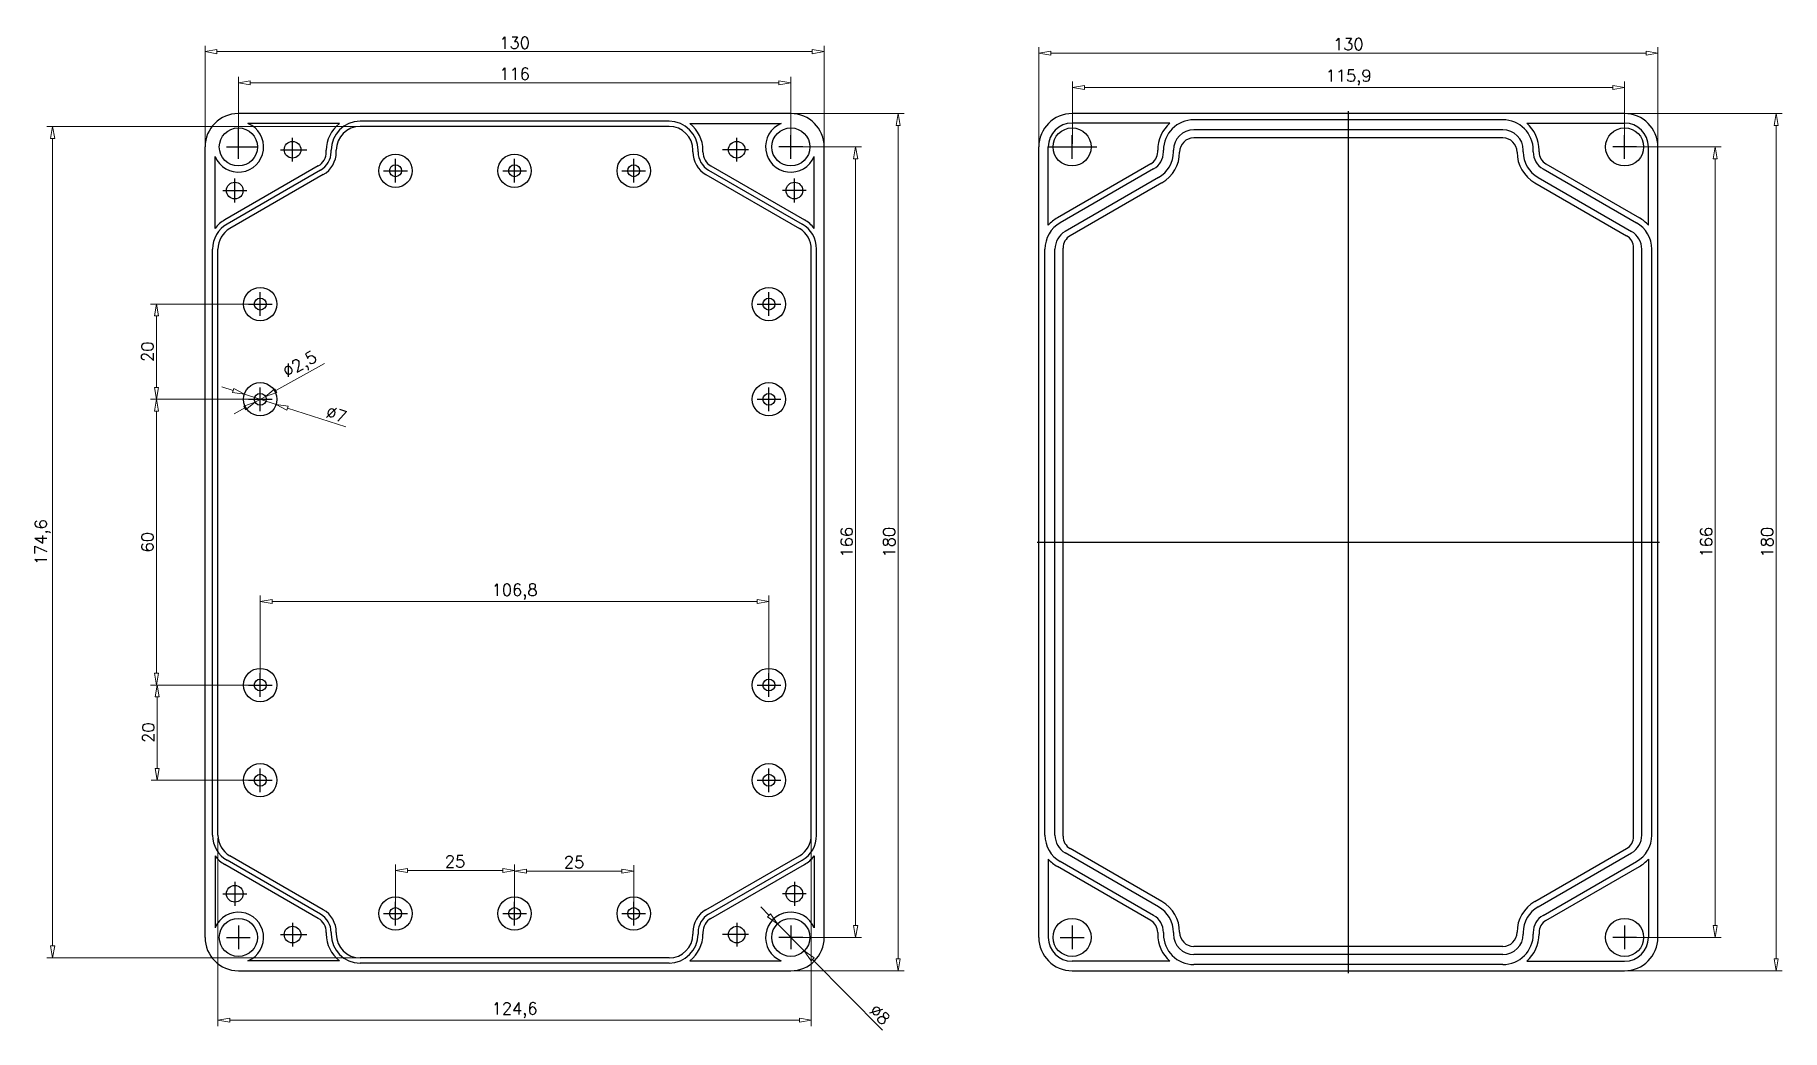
# Model space of a CAD drawing. Header units: millimetres. Extents: x 791 to 1269, y 342 to 991.
# Drawn here: x 901.9 to 1268.8, y 341.8 to 550.8 of the extents above; entities outside this region: 3.
import ezdxf

# ---------------------------------------------------------------- set-up
doc = ezdxf.new("R2010")
doc.units = ezdxf.units.MM
doc.styles.get("Standard").update_dxf_attribs({"font": 'txt', "bigfont": 'gbcbig.shx'})
doc.dimstyles.new('ISO-25', dxfattribs={"dimtxt": 2.5, "dimasz": 2.5, "dimexe": 1.25, "dimexo": 0.625, "dimtad": 1, "dimdec": 5, "dimtxsty": 'Standard', "dimblk": 'CLOSEDBLANK', "dimcen": 2.5, "dimazin": 0, "dimtfac": 1, "dimtdec": 5, "dimtmove": 0, "dimatfit": 3, "dimfxl": 1, "dimlwd": 15, "dimlwe": 13, "dimarcsym": 0})

# ---------------------------------------------------------------- blocks, each defined once
blk = doc.blocks.new('_ClosedBlank')
at = {"color": 0, "linetype": 'ByBlock', "lineweight": -2}
for p, q in [((-1, 0.17), (0, 0)), ((-1, 0.17), (-1, -0.17)), ((0, 0), (-1, -0.17))]:
    blk.add_line(p, q, dxfattribs=at)
blk = doc.blocks.new('*D41')
at = {"color": 0, "lineweight": 13, "transparency": 16777216}
for p, q in [((937.63, 527.89), (937.63, 548.52)), ((1067.63, 527.89), (1067.63, 548.52))]:
    blk.add_line(p, q, dxfattribs=at)
at = {"color": 0, "lineweight": 15, "transparency": 16777216}
blk.add_line((940.13, 547.27), (1065.13, 547.27), dxfattribs=at)
at = {"layer": 'Defpoints', "color": 0, "transparency": 16777216}
for p in [(1067.63, 547.27), (937.63, 527.26), (1067.63, 527.26)]:
    blk.add_point(p, dxfattribs=at)
at = {"color": 0, "lineweight": 15, "transparency": 16777216, "xscale": 2.5, "yscale": 2.5, "zscale": 2.5, "rotation": 180}
blk.add_blockref('_ClosedBlank', (937.63, 547.27), dxfattribs=at)
at = {"color": 0, "lineweight": 15, "transparency": 16777216, "xscale": 2.5, "yscale": 2.5, "zscale": 2.5}
blk.add_blockref('_ClosedBlank', (1067.63, 547.27), dxfattribs=at)
at = {"color": 0, "transparency": 16777216, "insert": (1002.63, 549.14), "char_height": 2.5, "attachment_point": 5}
blk.add_mtext('130', dxfattribs=at)
blk = doc.blocks.new('*D42')
at = {"color": 0, "lineweight": 13, "transparency": 16777216}
for p, q in [((1059.24, 534.26), (1084.39, 534.26)), ((1059.24, 354.26), (1084.39, 354.26))]:
    blk.add_line(p, q, dxfattribs=at)
at = {"color": 0, "lineweight": 15, "transparency": 16777216}
blk.add_line((1083.14, 531.76), (1083.14, 356.76), dxfattribs=at)
at = {"layer": 'Defpoints', "color": 0, "transparency": 16777216}
for p in [(1058.61, 534.26), (1058.61, 354.26), (1083.14, 354.26)]:
    blk.add_point(p, dxfattribs=at)
at = {"color": 0, "lineweight": 15, "transparency": 16777216, "xscale": 2.5, "yscale": 2.5, "zscale": 2.5}
for p, rotation in [((1083.14, 534.26), 90), ((1083.14, 354.26), 270)]:
    blk.add_blockref('_ClosedBlank', p, dxfattribs=dict(at, rotation=rotation))
at = {"color": 0, "transparency": 16777216, "insert": (1081.26, 444.26), "char_height": 2.5, "attachment_point": 5, "rotation": 90}
blk.add_mtext('180', dxfattribs=at)
blk = doc.blocks.new('*D43')
at = {"color": 0, "lineweight": 13, "transparency": 16777216}
for p, q in [((944.63, 527.89), (944.63, 541.98)), ((1060.63, 527.89), (1060.63, 541.98))]:
    blk.add_line(p, q, dxfattribs=at)
at = {"color": 0, "lineweight": 15, "transparency": 16777216}
blk.add_line((947.13, 540.73), (1058.13, 540.73), dxfattribs=at)
at = {"layer": 'Defpoints', "color": 0, "transparency": 16777216}
for p in [(1060.63, 540.73), (944.63, 527.26), (1060.63, 527.26)]:
    blk.add_point(p, dxfattribs=at)
at = {"color": 0, "lineweight": 15, "transparency": 16777216, "xscale": 2.5, "yscale": 2.5, "zscale": 2.5, "rotation": 180}
blk.add_blockref('_ClosedBlank', (944.63, 540.73), dxfattribs=at)
at = {"color": 0, "lineweight": 15, "transparency": 16777216, "xscale": 2.5, "yscale": 2.5, "zscale": 2.5}
blk.add_blockref('_ClosedBlank', (1060.63, 540.73), dxfattribs=at)
at = {"color": 0, "transparency": 16777216, "insert": (1002.63, 542.6), "char_height": 2.5, "attachment_point": 5}
blk.add_mtext('116', dxfattribs=at)
blk = doc.blocks.new('*D44')
at = {"color": 0, "lineweight": 13, "transparency": 16777216}
for p, q in [((1061.26, 527.26), (1075.49, 527.26)), ((1061.26, 361.26), (1075.49, 361.26))]:
    blk.add_line(p, q, dxfattribs=at)
at = {"color": 0, "lineweight": 15, "transparency": 16777216}
blk.add_line((1074.24, 524.76), (1074.24, 363.76), dxfattribs=at)
at = {"layer": 'Defpoints', "color": 0, "transparency": 16777216}
for p in [(1060.63, 527.26), (1060.63, 361.26), (1074.24, 361.26)]:
    blk.add_point(p, dxfattribs=at)
at = {"color": 0, "lineweight": 15, "transparency": 16777216, "xscale": 2.5, "yscale": 2.5, "zscale": 2.5}
for p, rotation in [((1074.24, 527.26), 90), ((1074.24, 361.26), 270)]:
    blk.add_blockref('_ClosedBlank', p, dxfattribs=dict(at, rotation=rotation))
at = {"color": 0, "transparency": 16777216, "insert": (1072.36, 444.26), "char_height": 2.5, "attachment_point": 5, "rotation": 90}
blk.add_mtext('166', dxfattribs=at)
blk = doc.blocks.new('*D45')
at = {"color": 0, "lineweight": 13, "transparency": 16777216}
for p, q in [((1002.01, 531.56), (904.39, 531.56)), ((1002.01, 356.96), (904.39, 356.96))]:
    blk.add_line(p, q, dxfattribs=at)
at = {"color": 0, "lineweight": 15, "transparency": 16777216}
blk.add_line((905.64, 359.46), (905.64, 529.06), dxfattribs=at)
at = {"layer": 'Defpoints', "color": 0, "transparency": 16777216}
for p in [(905.64, 531.56), (1002.63, 531.56), (1002.63, 356.96)]:
    blk.add_point(p, dxfattribs=at)
at = {"color": 0, "lineweight": 15, "transparency": 16777216, "xscale": 2.5, "yscale": 2.5, "zscale": 2.5}
for p, rotation in [((905.64, 531.56), 90), ((905.64, 356.96), 270)]:
    blk.add_blockref('_ClosedBlank', p, dxfattribs=dict(at, rotation=rotation))
at = {"color": 0, "transparency": 16777216, "insert": (903.56, 444.26), "char_height": 2.5, "attachment_point": 5, "rotation": 90}
blk.add_mtext('174,6', dxfattribs=at)
blk = doc.blocks.new('*D46')
at = {"color": 0, "lineweight": 13, "transparency": 16777216}
for p, q in [((940.33, 382.11), (940.33, 342.63)), ((1064.93, 382.11), (1064.93, 342.63))]:
    blk.add_line(p, q, dxfattribs=at)
at = {"color": 0, "lineweight": 15, "transparency": 16777216}
blk.add_line((942.83, 343.88), (1062.43, 343.88), dxfattribs=at)
at = {"layer": 'Defpoints', "color": 0, "transparency": 16777216}
for p in [(940.33, 382.73), (1064.93, 382.73), (1064.93, 343.88)]:
    blk.add_point(p, dxfattribs=at)
at = {"color": 0, "lineweight": 15, "transparency": 16777216, "xscale": 2.5, "yscale": 2.5, "zscale": 2.5, "rotation": 180}
blk.add_blockref('_ClosedBlank', (940.33, 343.88), dxfattribs=at)
at = {"color": 0, "lineweight": 15, "transparency": 16777216, "xscale": 2.5, "yscale": 2.5, "zscale": 2.5}
blk.add_blockref('_ClosedBlank', (1064.93, 343.88), dxfattribs=at)
at = {"color": 0, "transparency": 16777216, "insert": (1002.63, 345.97), "char_height": 2.5, "attachment_point": 5}
blk.add_mtext('124,6', dxfattribs=at)
blk = doc.blocks.new('*D47')
at = {"color": 0, "lineweight": 13, "transparency": 16777216}
for p, q in [((948.61, 414.26), (926.35, 414.26)), ((948.61, 394.26), (926.35, 394.26))]:
    blk.add_line(p, q, dxfattribs=at)
at = {"color": 0, "lineweight": 15, "transparency": 16777216}
blk.add_line((927.6, 396.76), (927.6, 411.76), dxfattribs=at)
at = {"layer": 'Defpoints', "color": 0, "transparency": 16777216}
for p in [(927.6, 414.26), (949.23, 414.26), (949.23, 394.26)]:
    blk.add_point(p, dxfattribs=at)
at = {"color": 0, "lineweight": 15, "transparency": 16777216, "xscale": 2.5, "yscale": 2.5, "zscale": 2.5}
for p, rotation in [((927.6, 414.26), 90), ((927.6, 394.26), 270)]:
    blk.add_blockref('_ClosedBlank', p, dxfattribs=dict(at, rotation=rotation))
at = {"color": 0, "transparency": 16777216, "insert": (925.73, 404.26), "char_height": 2.5, "attachment_point": 5, "rotation": 90}
blk.add_mtext('20', dxfattribs=at)
blk = doc.blocks.new('*D48')
at = {"color": 0, "lineweight": 13, "transparency": 16777216}
for p, q in [((948.61, 474.26), (926.17, 474.26)), ((948.61, 414.26), (926.17, 414.26))]:
    blk.add_line(p, q, dxfattribs=at)
at = {"color": 0, "lineweight": 15, "transparency": 16777216}
blk.add_line((927.42, 416.76), (927.42, 471.76), dxfattribs=at)
at = {"layer": 'Defpoints', "color": 0, "transparency": 16777216}
for p in [(927.42, 474.26), (949.23, 474.26), (949.23, 414.26)]:
    blk.add_point(p, dxfattribs=at)
at = {"color": 0, "lineweight": 15, "transparency": 16777216, "xscale": 2.5, "yscale": 2.5, "zscale": 2.5}
for p, rotation in [((927.42, 474.26), 90), ((927.42, 414.26), 270)]:
    blk.add_blockref('_ClosedBlank', p, dxfattribs=dict(at, rotation=rotation))
at = {"color": 0, "transparency": 16777216, "insert": (925.54, 444.26), "char_height": 2.5, "attachment_point": 5, "rotation": 90}
blk.add_mtext('60', dxfattribs=at)
blk = doc.blocks.new('*D49')
at = {"color": 0, "lineweight": 13, "transparency": 16777216}
for p, q in [((948.61, 494.26), (926.17, 494.26)), ((948.61, 474.26), (926.17, 474.26))]:
    blk.add_line(p, q, dxfattribs=at)
at = {"color": 0, "lineweight": 15, "transparency": 16777216}
blk.add_line((927.42, 491.76), (927.42, 476.76), dxfattribs=at)
at = {"layer": 'Defpoints', "color": 0, "transparency": 16777216}
for p in [(949.23, 494.26), (927.42, 474.26), (949.23, 474.26)]:
    blk.add_point(p, dxfattribs=at)
at = {"color": 0, "lineweight": 15, "transparency": 16777216, "xscale": 2.5, "yscale": 2.5, "zscale": 2.5}
for p, rotation in [((927.42, 494.26), 90), ((927.42, 474.26), 270)]:
    blk.add_blockref('_ClosedBlank', p, dxfattribs=dict(at, rotation=rotation))
at = {"color": 0, "transparency": 16777216, "insert": (925.55, 484.26), "char_height": 2.5, "attachment_point": 5, "rotation": 90}
blk.add_mtext('20', dxfattribs=at)
blk = doc.blocks.new('*D50')
at = {"color": 0, "lineweight": 13, "transparency": 16777216}
for p, q in [((949.23, 414.89), (949.23, 433.04)), ((1056.03, 414.89), (1056.03, 433.04))]:
    blk.add_line(p, q, dxfattribs=at)
at = {"color": 0, "lineweight": 15, "transparency": 16777216}
blk.add_line((951.73, 431.79), (1053.53, 431.79), dxfattribs=at)
at = {"layer": 'Defpoints', "color": 0, "transparency": 16777216}
for p in [(1056.03, 431.79), (949.23, 414.26), (1056.03, 414.26)]:
    blk.add_point(p, dxfattribs=at)
at = {"color": 0, "lineweight": 15, "transparency": 16777216, "xscale": 2.5, "yscale": 2.5, "zscale": 2.5, "rotation": 180}
blk.add_blockref('_ClosedBlank', (949.23, 431.79), dxfattribs=at)
at = {"color": 0, "lineweight": 15, "transparency": 16777216, "xscale": 2.5, "yscale": 2.5, "zscale": 2.5}
blk.add_blockref('_ClosedBlank', (1056.03, 431.79), dxfattribs=at)
at = {"color": 0, "transparency": 16777216, "insert": (1002.63, 433.87), "char_height": 2.5, "attachment_point": 5}
blk.add_mtext('106,8', dxfattribs=at)
blk = doc.blocks.new('*D51')
at = {"color": 0, "lineweight": 13, "transparency": 16777216}
for p, q in [((977.63, 366.89), (977.63, 376.58)), ((1002.63, 366.89), (1002.63, 376.58))]:
    blk.add_line(p, q, dxfattribs=at)
at = {"color": 0, "lineweight": 15, "transparency": 16777216}
blk.add_line((980.13, 375.33), (1000.13, 375.33), dxfattribs=at)
at = {"layer": 'Defpoints', "color": 0, "transparency": 16777216}
for p in [(1002.63, 375.33), (977.63, 366.26), (1002.63, 366.26)]:
    blk.add_point(p, dxfattribs=at)
at = {"color": 0, "lineweight": 15, "transparency": 16777216, "xscale": 2.5, "yscale": 2.5, "zscale": 2.5, "rotation": 180}
blk.add_blockref('_ClosedBlank', (977.63, 375.33), dxfattribs=at)
at = {"color": 0, "lineweight": 15, "transparency": 16777216, "xscale": 2.5, "yscale": 2.5, "zscale": 2.5}
blk.add_blockref('_ClosedBlank', (1002.63, 375.33), dxfattribs=at)
at = {"color": 0, "transparency": 16777216, "insert": (990.13, 377.21), "char_height": 2.5, "attachment_point": 5}
blk.add_mtext('25', dxfattribs=at)
blk = doc.blocks.new('*D52')
at = {"color": 0, "lineweight": 13, "transparency": 16777216}
for p, q in [((1002.63, 366.89), (1002.63, 376.44)), ((1027.63, 366.89), (1027.63, 376.44))]:
    blk.add_line(p, q, dxfattribs=at)
at = {"color": 0, "lineweight": 15, "transparency": 16777216}
blk.add_line((1005.13, 375.19), (1025.13, 375.19), dxfattribs=at)
at = {"layer": 'Defpoints', "color": 0, "transparency": 16777216}
for p in [(1027.63, 375.19), (1002.63, 366.26), (1027.63, 366.26)]:
    blk.add_point(p, dxfattribs=at)
at = {"color": 0, "lineweight": 15, "transparency": 16777216, "xscale": 2.5, "yscale": 2.5, "zscale": 2.5, "rotation": 180}
blk.add_blockref('_ClosedBlank', (1002.63, 375.19), dxfattribs=at)
at = {"color": 0, "lineweight": 15, "transparency": 16777216, "xscale": 2.5, "yscale": 2.5, "zscale": 2.5}
blk.add_blockref('_ClosedBlank', (1027.63, 375.19), dxfattribs=at)
at = {"color": 0, "transparency": 16777216, "insert": (1015.13, 377.06), "char_height": 2.5, "attachment_point": 5}
blk.add_mtext('25', dxfattribs=at)
blk = doc.blocks.new('*D53')
at = {"color": 0, "lineweight": 13, "transparency": 16777216}
for p, q in [((1112.69, 527.89), (1112.69, 548.2)), ((1242.69, 527.89), (1242.69, 548.2))]:
    blk.add_line(p, q, dxfattribs=at)
at = {"color": 0, "lineweight": 15, "transparency": 16777216}
blk.add_line((1115.19, 546.95), (1240.19, 546.95), dxfattribs=at)
at = {"layer": 'Defpoints', "color": 0, "transparency": 16777216}
for p in [(1242.69, 546.95), (1112.69, 527.26), (1242.69, 527.26)]:
    blk.add_point(p, dxfattribs=at)
at = {"color": 0, "lineweight": 15, "transparency": 16777216, "xscale": 2.5, "yscale": 2.5, "zscale": 2.5, "rotation": 180}
blk.add_blockref('_ClosedBlank', (1112.69, 546.95), dxfattribs=at)
at = {"color": 0, "lineweight": 15, "transparency": 16777216, "xscale": 2.5, "yscale": 2.5, "zscale": 2.5}
blk.add_blockref('_ClosedBlank', (1242.69, 546.95), dxfattribs=at)
at = {"color": 0, "transparency": 16777216, "insert": (1177.69, 548.82), "char_height": 2.5, "attachment_point": 5}
blk.add_mtext('130', dxfattribs=at)
blk = doc.blocks.new('*D54')
at = {"color": 0, "lineweight": 13, "transparency": 16777216}
for p, q in [((1236.31, 534.26), (1268.75, 534.26)), ((1236.31, 354.26), (1268.75, 354.26))]:
    blk.add_line(p, q, dxfattribs=at)
at = {"color": 0, "lineweight": 15, "transparency": 16777216}
blk.add_line((1267.5, 531.76), (1267.5, 356.76), dxfattribs=at)
at = {"layer": 'Defpoints', "color": 0, "transparency": 16777216}
for p in [(1235.69, 534.26), (1235.69, 354.26), (1267.5, 354.26)]:
    blk.add_point(p, dxfattribs=at)
at = {"color": 0, "lineweight": 15, "transparency": 16777216, "xscale": 2.5, "yscale": 2.5, "zscale": 2.5}
for p, rotation in [((1267.5, 534.26), 90), ((1267.5, 354.26), 270)]:
    blk.add_blockref('_ClosedBlank', p, dxfattribs=dict(at, rotation=rotation))
at = {"color": 0, "transparency": 16777216, "insert": (1265.63, 444.26), "char_height": 2.5, "attachment_point": 5, "rotation": 90}
blk.add_mtext('180', dxfattribs=at)
blk = doc.blocks.new('*D55')
at = {"color": 0, "lineweight": 13, "transparency": 16777216}
for p, q in [((1119.79, 527.89), (1119.79, 541.02)), ((1235.69, 527.89), (1235.69, 541.02))]:
    blk.add_line(p, q, dxfattribs=at)
at = {"color": 0, "lineweight": 15, "transparency": 16777216}
blk.add_line((1122.29, 539.77), (1233.19, 539.77), dxfattribs=at)
at = {"layer": 'Defpoints', "color": 0, "transparency": 16777216}
for p in [(1235.69, 539.77), (1119.79, 527.26), (1235.69, 527.26)]:
    blk.add_point(p, dxfattribs=at)
at = {"color": 0, "lineweight": 15, "transparency": 16777216, "xscale": 2.5, "yscale": 2.5, "zscale": 2.5, "rotation": 180}
blk.add_blockref('_ClosedBlank', (1119.79, 539.77), dxfattribs=at)
at = {"color": 0, "lineweight": 15, "transparency": 16777216, "xscale": 2.5, "yscale": 2.5, "zscale": 2.5}
blk.add_blockref('_ClosedBlank', (1235.69, 539.77), dxfattribs=at)
at = {"color": 0, "transparency": 16777216, "insert": (1177.74, 541.85), "char_height": 2.5, "attachment_point": 5}
blk.add_mtext('115,9', dxfattribs=at)
blk = doc.blocks.new('*D56')
at = {"color": 0, "lineweight": 13, "transparency": 16777216}
for p, q in [((1236.31, 527.26), (1255.96, 527.26)), ((1236.31, 361.26), (1255.96, 361.26))]:
    blk.add_line(p, q, dxfattribs=at)
at = {"color": 0, "lineweight": 15, "transparency": 16777216}
blk.add_line((1254.71, 524.76), (1254.71, 363.76), dxfattribs=at)
at = {"layer": 'Defpoints', "color": 0, "transparency": 16777216}
for p in [(1235.69, 527.26), (1235.69, 361.26), (1254.71, 361.26)]:
    blk.add_point(p, dxfattribs=at)
at = {"color": 0, "lineweight": 15, "transparency": 16777216, "xscale": 2.5, "yscale": 2.5, "zscale": 2.5}
for p, rotation in [((1254.71, 527.26), 90), ((1254.71, 361.26), 270)]:
    blk.add_blockref('_ClosedBlank', p, dxfattribs=dict(at, rotation=rotation))
at = {"color": 0, "transparency": 16777216, "insert": (1252.84, 444.26), "char_height": 2.5, "attachment_point": 5, "rotation": 90}
blk.add_mtext('166', dxfattribs=at)
blk = doc.blocks.new('*D57')
at = {"color": 0, "lineweight": 15, "transparency": 16777216}
for p, q in [((943.52, 476.11), (941.14, 476.88)), ((945.9, 475.34), (952.56, 473.19)), ((967.2, 468.46), (954.94, 472.42))]:
    blk.add_line(p, q, dxfattribs=at)
at = {"layer": 'Defpoints', "color": 0, "transparency": 16777216}
for p in [(945.9, 475.34), (952.56, 473.19)]:
    blk.add_point(p, dxfattribs=at)
at = {"color": 0, "lineweight": 15, "transparency": 16777216, "xscale": 2.5, "yscale": 2.5, "zscale": 2.5}
for p, rotation in [((945.9, 475.34), 342.105684655809), ((952.56, 473.19), 162.105684655809)]:
    blk.add_blockref('_ClosedBlank', p, dxfattribs=dict(at, rotation=rotation))
at = {"color": 0, "transparency": 16777216, "insert": (965.2, 471.08), "char_height": 2.5, "attachment_point": 5, "rotation": 342.1057}
blk.add_mtext('∅7', dxfattribs=at)
blk = doc.blocks.new('*D58')
at = {"color": 0, "lineweight": 15, "transparency": 16777216}
for p, q in [((962.7, 481.76), (952.51, 476.09)), ((948.14, 473.66), (950.32, 474.87)), ((945.96, 472.44), (943.77, 471.22))]:
    blk.add_line(p, q, dxfattribs=at)
at = {"layer": 'Defpoints', "color": 0, "transparency": 16777216}
for p in [(948.14, 473.66), (950.32, 474.87)]:
    blk.add_point(p, dxfattribs=at)
at = {"color": 0, "lineweight": 15, "transparency": 16777216, "xscale": 2.5, "yscale": 2.5, "zscale": 2.5}
for p, rotation in [((948.14, 473.66), 29.11361775373144), ((950.32, 474.87), 209.1136177537315)]:
    blk.add_blockref('_ClosedBlank', p, dxfattribs=dict(at, rotation=rotation))
at = {"color": 0, "transparency": 16777216, "insert": (957.68, 481.35), "char_height": 2.5, "attachment_point": 5, "rotation": 29.1136}
blk.add_mtext('∅2,5', dxfattribs=at)
blk = doc.blocks.new('*D59')
at = {"color": 0, "lineweight": 15, "transparency": 16777216}
for p, q in [((1056.06, 365.88), (1054.3, 367.66)), ((1057.82, 364.11), (1063.45, 358.42)), ((1079.89, 341.8), (1065.2, 356.64))]:
    blk.add_line(p, q, dxfattribs=at)
at = {"layer": 'Defpoints', "color": 0, "transparency": 16777216}
for p in [(1057.82, 364.11), (1063.45, 358.42)]:
    blk.add_point(p, dxfattribs=at)
at = {"color": 0, "lineweight": 15, "transparency": 16777216, "xscale": 2.5, "yscale": 2.5, "zscale": 2.5}
for p, rotation in [((1057.82, 364.11), 314.7029155192019), ((1063.45, 358.42), 134.7029155192019)]:
    blk.add_blockref('_ClosedBlank', p, dxfattribs=dict(at, rotation=rotation))
at = {"color": 0, "transparency": 16777216, "insert": (1079.32, 345.05), "char_height": 2.5, "attachment_point": 5, "rotation": 314.7029}
blk.add_mtext('∅8', dxfattribs=at)

msp = doc.modelspace()

# ---------------------------------------------------------------- linework, layer by layer
for p, q in [((793.946036, 976.704782), (793.946036, 981.704782)), ((791.446036, 979.204782), (796.446036, 979.204782)), ((1060.631283, 534.263579), (944.631283, 534.263579)), ((965.833786, 532.163579), (946.651184, 532.163579)), ((1035.064148, 532.663579), (970.198417, 532.663579)), ((1039.428779, 532.163579), (1058.611382, 532.163579)), ((1235.686691, 534.263579), (1119.686691, 534.263579)), ((1140.226897, 532.263579), (1119.686691, 532.263579)), ((1210.119556, 532.963579), (1145.253825, 532.963579)), ((1215.146484, 532.263579), (1235.686691, 532.263579)), ((944.631283, 524.763579), (944.631283, 531.263579)), ((955.998417, 524.179151), (955.998417, 529.179151)), ((1035.064148, 531.563579), (970.198417, 531.563579)), ((1049.264148, 524.179151), (1049.264148, 529.179151)), ((1060.631283, 524.763579), (1060.631283, 529.763579)), ((1119.686691, 524.763579), (1119.686691, 529.763579)), ((1210.119556, 530.863579), (1145.253825, 530.863579)), ((1210.119556, 529.163579), (1145.253825, 529.163579)), ((1235.686691, 524.763579), (1235.686691, 529.763579)), ((937.631283, 361.263579), (937.631283, 527.263579)), ((939.731283, 510.159733), (939.731283, 525.243678)), ((942.131283, 527.263579), (948.631283, 527.263579)), ((953.498417, 526.679151), (958.998417, 526.679151)), ((963.098417, 526.214327), (963.098417, 526.563579)), ((964.098417, 526.214327), (964.098417, 526.563579)), ((965.198417, 526.214327), (965.198417, 526.563579)), ((977.631283, 519.763579), (977.631283, 524.763579)), ((1002.631283, 519.763579), (1002.631283, 524.763579)), ((1027.631283, 519.763579), (1027.631283, 524.763579)), ((1040.064148, 526.214327), (1040.064148, 526.563579)), ((1041.164148, 526.214327), (1041.164148, 526.563579)), ((1042.164148, 526.214327), (1042.164148, 526.563579)), ((1051.764148, 526.679151), (1046.264148, 526.679151)), ((1063.131283, 527.263579), (1058.131283, 527.263579)), ((1065.531283, 510.159733), (1065.531283, 525.243678)), ((1067.631283, 361.263579), (1067.631283, 527.263579)), ((1112.686691, 361.263579), (1112.686691, 527.263579)), ((1114.686691, 510.82203), (1114.686691, 527.263579)), ((1114.686691, 527.263579), (1124.886691, 527.263579)), ((1137.653825, 526.214327), (1137.653825, 526.563579)), ((1138.853825, 526.214327), (1138.853825, 526.563579)), ((1140.953825, 526.214327), (1140.953825, 526.563579)), ((1142.253825, 526.156592), (1142.253825, 526.163579)), ((1213.119556, 526.156592), (1213.119556, 526.163579)), ((1214.419556, 526.214327), (1214.419556, 526.563579)), ((1216.519556, 526.214327), (1216.519556, 526.563579)), ((1217.719556, 526.214327), (1217.719556, 526.563579)), ((1238.186691, 527.263579), (1233.186691, 527.263579)), ((1240.686691, 510.82203), (1240.686691, 527.263579)), ((1242.686691, 361.263579), (1242.686691, 527.263579)), ((961.398417, 523.269841), (941.781283, 511.943883)), ((961.898417, 522.403815), (942.281283, 511.077857)), ((962.448417, 521.451187), (942.831283, 510.12523)), ((975.131283, 522.263579), (980.131283, 522.263579)), ((1000.131283, 522.263579), (1005.131283, 522.263579)), ((1025.131283, 522.263579), (1030.131283, 522.263579)), ((1042.814148, 521.451187), (1062.431283, 510.12523)), ((1043.364148, 522.403815), (1062.981283, 511.077857)), ((1043.864148, 523.269841), (1063.481283, 511.943883)), ((1136.203825, 523.702853), (1116.586691, 512.376896)), ((1136.803825, 522.663623), (1117.186691, 511.337665)), ((1218.569556, 522.663623), (1238.186691, 511.337665)), ((1219.169556, 523.702853), (1238.786691, 512.376896)), ((941.385302, 518.099322), (946.385302, 518.099322)), ((943.885302, 515.599322), (943.885302, 520.599322)), ((1063.877264, 518.099322), (1058.877264, 518.099322)), ((1061.377264, 515.599322), (1061.377264, 520.599322)), ((1137.853825, 520.844969), (1118.236691, 509.519012)), ((1138.553825, 519.748004), (1119.286691, 508.624119)), ((1216.819556, 519.748004), (1236.086691, 508.624119)), ((1217.519556, 520.844969), (1237.136691, 509.519012)), ((939.231283, 382.732056), (939.231283, 505.795103)), ((940.331283, 382.732056), (940.331283, 505.795103)), ((1064.931283, 382.732056), (1064.931283, 505.795103)), ((1066.031283, 382.732056), (1066.031283, 505.795103)), ((1113.986691, 382.732056), (1113.986691, 505.795103)), ((1116.086691, 382.732056), (1116.086691, 505.795103)), ((1117.786691, 382.501116), (1117.786691, 506.026043)), ((1237.586691, 382.501116), (1237.586691, 506.026043)), ((1239.286691, 382.732056), (1239.286691, 505.795103)), ((1241.386691, 382.732056), (1241.386691, 505.795103)), ((949.231283, 491.763579), (949.231283, 496.763579)), ((1056.031283, 491.763579), (1056.031283, 496.763579)), ((946.731283, 494.263579), (951.731283, 494.263579)), ((1053.531283, 494.263579), (1058.531283, 494.263579)), ((946.731283, 474.263579), (951.731283, 474.263579)), ((949.231283, 471.763579), (949.231283, 476.763579)), ((1053.531283, 474.263579), (1058.531283, 474.263579)), ((1056.031283, 471.763579), (1056.031283, 476.763579)), ((1112.336691, 444.263579), (1243.036691, 444.263579)), ((949.231283, 411.763579), (949.231283, 416.763579)), ((1056.031283, 411.763579), (1056.031283, 416.763579)), ((946.731283, 414.263579), (951.731283, 414.263579)), ((1053.531283, 414.263579), (1058.531283, 414.263579)), ((949.231283, 391.763579), (949.231283, 396.763579)), ((1056.031283, 391.763579), (1056.031283, 396.763579)), ((946.731283, 394.263579), (951.731283, 394.263579)), ((1053.531283, 394.263579), (1058.531283, 394.263579)), ((939.731283, 378.367425), (939.731283, 363.28348)), ((962.448417, 367.075971), (942.831283, 378.401929)), ((1042.814148, 367.075971), (1062.431283, 378.401929)), ((1065.531283, 378.367425), (1065.531283, 363.28348)), ((1137.853825, 367.682189), (1118.236691, 379.008147)), ((1138.553825, 368.779155), (1119.286691, 379.90304)), ((1216.819556, 368.779155), (1236.086691, 379.90304)), ((1217.519556, 367.682189), (1237.136691, 379.008147)), ((961.398417, 365.257318), (941.781283, 376.583276)), ((961.898417, 366.123343), (942.281283, 377.449301)), ((1043.364148, 366.123343), (1062.981283, 377.449301)), ((1043.864148, 365.257318), (1063.481283, 376.583276)), ((1114.686691, 377.705128), (1114.686691, 361.263579)), ((1136.203825, 364.824305), (1116.586691, 376.150263)), ((1136.803825, 365.863536), (1117.186691, 377.189493)), ((1218.569556, 365.863536), (1238.186691, 377.189493)), ((1219.169556, 364.824305), (1238.786691, 376.150263)), ((1240.686691, 377.705128), (1240.686691, 361.263579)), ((943.885302, 372.927837), (943.885302, 367.927837)), ((1061.377264, 372.927837), (1061.377264, 367.927837)), ((941.385302, 370.427837), (946.385302, 370.427837)), ((977.631283, 363.763579), (977.631283, 368.763579)), ((1002.631283, 363.763579), (1002.631283, 368.763579)), ((1027.631283, 363.763579), (1027.631283, 368.763579)), ((1063.877264, 370.427837), (1058.877264, 370.427837)), ((944.631283, 363.763579), (944.631283, 358.763579)), ((955.998417, 364.348007), (955.998417, 359.348007)), ((975.131283, 366.263579), (980.131283, 366.263579)), ((1000.131283, 366.263579), (1005.131283, 366.263579)), ((1025.131283, 366.263579), (1030.131283, 366.263579)), ((1049.264148, 364.348007), (1049.264148, 359.348007)), ((1060.631283, 363.763579), (1060.631283, 358.763579)), ((1119.686691, 363.763579), (1119.686691, 358.763579)), ((1235.686691, 363.763579), (1235.686691, 358.763579)), ((942.131283, 361.263579), (947.131283, 361.263579)), ((953.498417, 361.848007), (958.998417, 361.848007)), ((963.098417, 362.312832), (963.098417, 361.963579)), ((964.098417, 362.312832), (964.098417, 361.963579)), ((965.198417, 362.312832), (965.198417, 361.963579)), ((1040.064148, 362.312832), (1040.064148, 361.963579)), ((1041.164148, 362.312832), (1041.164148, 361.963579)), ((1042.164148, 362.312832), (1042.164148, 361.963579)), ((1051.764148, 361.848007), (1046.264148, 361.848007)), ((1063.131283, 361.263579), (1058.131283, 361.263579)), ((1117.186691, 361.263579), (1122.186691, 361.263579)), ((1137.653825, 362.312832), (1137.653825, 361.963579)), ((1138.853825, 362.312832), (1138.853825, 361.963579)), ((1140.953825, 362.312832), (1140.953825, 361.963579)), ((1142.253825, 362.370567), (1142.253825, 362.363579)), ((1213.119556, 362.370567), (1213.119556, 362.363579)), ((1214.419556, 362.312832), (1214.419556, 361.963579)), ((1216.519556, 362.312832), (1216.519556, 361.963579)), ((1217.719556, 362.312832), (1217.719556, 361.963579)), ((1238.186691, 361.263579), (1233.186691, 361.263579)), ((965.833786, 356.363579), (946.651184, 356.363579)), ((1035.064148, 356.963579), (970.198417, 356.963579)), ((1035.064148, 355.863579), (970.198417, 355.863579)), ((1039.428779, 356.363579), (1058.611382, 356.363579)), ((1140.226897, 356.263579), (1119.686691, 356.263579)), ((1210.119556, 359.363579), (1145.253825, 359.363579)), ((1210.119556, 357.663579), (1145.253825, 357.663579)), ((1215.146484, 356.263579), (1235.686691, 356.263579)), ((944.631283, 354.263579), (1060.631283, 354.263579)), ((1119.686691, 354.263579), (1235.686691, 354.263579)), ((1210.119556, 355.563579), (1145.253825, 355.563579))]:
    msp.add_line(p, q)
at = {"color": 7}
msp.add_line((1177.686691, 353.763579), (1177.686691, 534.763579), dxfattribs=at)
for centre, radius in [((793.946036, 979.204782), 3), ((944.631283, 527.263579), 4), ((955.998417, 526.679151), 1.75), ((1049.264148, 526.679151), 1.75), ((1060.631283, 527.263579), 4), ((1119.686691, 527.263579), 4), ((1235.686691, 527.263579), 4), ((977.631283, 522.263579), 3.5), ((1002.631283, 522.263579), 3.5), ((1027.631283, 522.263579), 3.5), ((977.631283, 522.263579), 1.25), ((1002.631283, 522.263579), 1.25), ((1027.631283, 522.263579), 1.25), ((943.885302, 518.099322), 1.75), ((1061.377264, 518.099322), 1.75), ((949.231283, 494.263579), 3.5), ((949.231283, 494.263579), 1.25), ((1056.031283, 494.263579), 3.5), ((1056.031283, 494.263579), 1.25), ((949.231283, 474.263579), 3.5), ((1056.031283, 474.263579), 3.5), ((949.231283, 474.263579), 1.25), ((1056.031283, 474.263579), 1.25), ((949.231283, 414.263579), 3.5), ((949.231283, 414.263579), 1.25), ((1056.031283, 414.263579), 3.5), ((1056.031283, 414.263579), 1.25), ((949.231283, 394.263579), 3.5), ((1056.031283, 394.263579), 3.5), ((949.231283, 394.263579), 1.25), ((1056.031283, 394.263579), 1.25), ((943.885302, 370.427837), 1.75), ((1061.377264, 370.427837), 1.75), ((977.631283, 366.263579), 3.5), ((977.631283, 366.263579), 1.25), ((1002.631283, 366.263579), 3.5), ((1002.631283, 366.263579), 1.25), ((1027.631283, 366.263579), 3.5), ((1027.631283, 366.263579), 1.25), ((944.631283, 361.263579), 4), ((955.998417, 361.848007), 1.75), ((1049.264148, 361.848007), 1.75), ((1060.631283, 361.263579), 4), ((1119.686691, 361.263579), 4), ((1235.686691, 361.263579), 4)]:
    msp.add_circle(centre, radius)
for centre, radius, start, end in [((944.631283, 527.263579), 7, 90, 180), ((944.631283, 527.263579), 5.3, 202.4026659, 67.5973341), ((970.198417, 526.563579), 7.1, 127.93279092, 180), ((970.198417, 526.563579), 6.1, 90, 180), ((1035.064148, 526.563579), 6.1, 0, 90), ((1035.064148, 526.563579), 7.1, 0, 52.06720908), ((1060.631283, 527.263579), 5.3, 112.4026659, 337.5973341), ((1060.631283, 527.263579), 7, 0, 90), ((1119.686691, 527.263579), 7, 90, 180), ((1119.686691, 527.263579), 5, 90, 180), ((1145.253825, 526.563579), 7.6, 131.40962211, 180), ((1145.253825, 526.563579), 6.4, 90, 180), ((1210.119556, 526.563579), 6.4, 0, 90), ((1210.119556, 526.563579), 7.6, 0, 48.59037789), ((1235.686691, 527.263579), 7, 0, 90), ((1235.686691, 527.263579), 5, 360, 90), ((970.198417, 526.563579), 5, 90, 180), ((1035.064148, 526.563579), 5, 0, 90), ((1145.253825, 526.563579), 4.3, 90, 180), ((1145.253825, 526.163579), 3, 90, 180), ((1210.119556, 526.563579), 4.3, 0, 90), ((1210.119556, 526.163579), 3, 360, 90), ((959.698417, 526.214327), 3.4, 300, 0), ((959.698417, 526.214327), 4.4, 300, 0), ((959.698417, 526.214327), 5.5, 300, 0), ((1045.564148, 526.214327), 5.5, 180, 240), ((1045.564148, 526.214327), 4.4, 180, 240), ((1045.564148, 526.214327), 3.4, 180, 240), ((1134.753825, 526.214327), 2.9, 300, 0), ((1134.753825, 526.214327), 4.1, 300, 0), ((1134.753825, 526.214327), 6.2, 300, 0), ((1134.853825, 526.156592), 7.4, 300, 360), ((1220.519556, 526.156592), 7.4, 180, 240), ((1220.619556, 526.214327), 6.2, 180, 240), ((1220.619556, 526.214327), 4.1, 180, 240), ((1220.619556, 526.214327), 2.9, 180, 240), ((945.331283, 505.795103), 6.1, 120, 180), ((945.331283, 505.795103), 7.1, 120, 142.06720908), ((945.331283, 505.795103), 5, 120, 180), ((1059.931283, 505.795103), 5, 360, 60), ((1059.931283, 505.795103), 6.1, 360, 60), ((1059.931283, 505.795103), 7.1, 37.93279092, 60), ((1120.386691, 505.795103), 6.4, 120, 180), ((1120.386691, 505.795103), 7.6, 120, 138.59037789), ((1234.986691, 505.795103), 6.4, 360, 60), ((1234.986691, 505.795103), 7.6, 41.40962211, 60), ((1120.386691, 505.795103), 4.3, 120, 180), ((1120.786691, 506.026043), 3, 120, 180), ((1234.586691, 506.026043), 3, 360, 60), ((1234.986691, 505.795103), 4.3, 360, 60), ((945.331283, 382.732056), 6.1, 180, 240), ((945.331283, 382.732056), 5, 180, 240), ((1059.931283, 382.732056), 5, 300, 360), ((1059.931283, 382.732056), 6.1, 300, 360), ((1120.386691, 382.732056), 6.4, 180, 240), ((1120.386691, 382.732056), 4.3, 180, 240), ((1120.786691, 382.501116), 3, 180, 240), ((1234.586691, 382.501116), 3, 300, 360), ((1234.986691, 382.732056), 4.3, 300, 360), ((1234.986691, 382.732056), 6.4, 300, 360), ((945.331283, 382.732056), 7.1, 217.93279092, 240), ((1059.931283, 382.732056), 7.1, 300, 322.06720908), ((1120.386691, 382.732056), 7.6, 221.40962211, 240), ((1234.986691, 382.732056), 7.6, 300, 318.59037789), ((959.698417, 362.312832), 5.5, 0, 60), ((1045.564148, 362.312832), 5.5, 120, 180), ((1134.753825, 362.312832), 6.2, 0, 60), ((1134.853825, 362.370567), 7.4, 360, 60), ((1220.519556, 362.370567), 7.4, 120, 180), ((1220.619556, 362.312832), 6.2, 120, 180), ((944.631283, 361.263579), 5.3, 292.4026659, 157.5973341), ((959.698417, 362.312832), 3.4, 0, 60), ((959.698417, 362.312832), 4.4, 0, 60), ((1045.564148, 362.312832), 4.4, 120, 180), ((1045.564148, 362.312832), 3.4, 120, 180), ((1060.631283, 361.263579), 5.3, 22.4026659, 247.5973341), ((1134.753825, 362.312832), 2.9, 0, 60), ((1134.753825, 362.312832), 4.1, 0, 60), ((1220.619556, 362.312832), 4.1, 120, 180), ((1220.619556, 362.312832), 2.9, 120, 180), ((944.631283, 361.263579), 7, 180, 270), ((970.198417, 361.963579), 7.1, 180, 232.06720908), ((970.198417, 361.963579), 6.1, 180, 270), ((970.198417, 361.963579), 5, 180, 270), ((1035.064148, 361.963579), 5, 270, 0), ((1035.064148, 361.963579), 6.1, 270, 0), ((1035.064148, 361.963579), 7.1, 307.93279092, 0), ((1060.631283, 361.263579), 7, 270, 0), ((1119.686691, 361.263579), 7, 180, 270), ((1119.686691, 361.263579), 5, 180, 270), ((1145.253825, 361.963579), 7.6, 180, 228.59037789), ((1145.253825, 361.963579), 6.4, 180, 270), ((1145.253825, 361.963579), 4.3, 180, 270), ((1145.253825, 362.363579), 3, 180, 270), ((1210.119556, 362.363579), 3, 270, 360), ((1210.119556, 361.963579), 4.3, 270, 0), ((1210.119556, 361.963579), 6.4, 270, 0), ((1210.119556, 361.963579), 7.6, 311.40962211, 0), ((1235.686691, 361.263579), 7, 270, 0), ((1235.686691, 361.263579), 5, 270, 0)]:
    msp.add_arc(centre, radius, start, end)

# ---------------------------------------------------------------- dimensions: what is measured, and where the dimension line sits
for base, p1, p2, picture, middle in [((1067.631283, 547.266702), (937.631283, 527.263579), (1067.631283, 527.263579), '*D41', (1002.631283, 549.141702)), ((1242.686691, 546.947184), (1112.686691, 527.263579), (1242.686691, 527.263579), '*D53', (1177.686691, 548.822184)), ((1060.631283, 540.725579), (944.631283, 527.263579), (1060.631283, 527.263579), '*D43', (1002.631283, 542.600579)), ((1235.686691, 539.77111), (1119.786691, 527.263579), (1235.686691, 527.263579), '*D55', (1177.736691, 541.854443)), ((1056.031283, 431.785752), (949.231283, 414.263579), (1056.031283, 414.263579), '*D50', (1002.631283, 433.869085)), ((1064.931283, 343.883338), (940.331283, 382.732056), (1064.931283, 382.732056), '*D46', (1002.631283, 345.966671)), ((1002.631283, 375.333383), (977.631283, 366.263579), (1002.631283, 366.263579), '*D51', (990.131283, 377.208383)), ((1027.631283, 375.186578), (1002.631283, 366.263579), (1027.631283, 366.263579), '*D52', (1015.131283, 377.061578))]:
    dim = msp.add_linear_dim(base=base, p1=p1, p2=p2, dimstyle='ISO-25')
    dim.commit()
    dim.dimension.update_dxf_attribs({"geometry": picture, "text_midpoint": middle})
for base, p1, p2, picture, middle in [((1083.13557, 354.263579), (1058.611382, 534.263579), (1058.611382, 354.263579), '*D42', (1081.26057, 444.263579)), ((1267.500192, 354.263579), (1235.686691, 534.263579), (1235.686691, 354.263579), '*D54', (1265.625192, 444.263579)), ((1074.238629, 361.263579), (1060.631283, 527.263579), (1060.631283, 361.263579), '*D44', (1072.363629, 444.263579)), ((1254.711145, 361.263579), (1235.686691, 527.263579), (1235.686691, 361.263579), '*D56', (1252.836145, 444.263579)), ((927.420897, 474.263579), (949.231283, 494.263579), (949.231283, 474.263579), '*D49', (925.545897, 484.263579)), ((927.603745, 414.263579), (949.231283, 394.263579), (949.231283, 414.263579), '*D47', (925.728745, 404.263579))]:
    dim = msp.add_linear_dim(base=base, p1=p1, p2=p2, angle=90, dimstyle='ISO-25')
    dim.commit()
    dim.dimension.update_dxf_attribs({"geometry": picture, "text_midpoint": middle})
for base, p1, p2, picture, middle in [((905.643037, 531.563579), (1002.631283, 356.963579), (1002.631283, 531.563579), '*D45', (905.643037, 444.263579)), ((927.416986, 474.263579), (949.231283, 414.263579), (949.231283, 474.263579), '*D48', (927.416986, 444.263579))]:
    dim = msp.add_linear_dim(base=base, p1=p1, p2=p2, angle=90, dimstyle='ISO-25')
    dim.commit()
    dim.dimension.update_dxf_attribs({"geometry": picture, "text_midpoint": middle, "dimtype": 160})
dim = msp.add_diameter_dim_2p(p1=(948.139212, 473.6554), p2=(950.323353, 474.871758), dimstyle='ISO-25')
dim.commit()
dim.dimension.update_dxf_attribs({"geometry": '*D58', "text_midpoint": (957.682265, 481.35458)})
for p1, p2, picture, middle in [((945.900595, 475.338997), (952.56197, 473.188162), '*D57', (964.627537, 469.292411)), ((1057.817559, 364.106634), (1063.445006, 358.420525), '*D59', (1077.984088, 343.729882))]:
    dim = msp.add_diameter_dim_2p(p1=p1, p2=p2, dimstyle='ISO-25')
    dim.commit()
    dim.dimension.update_dxf_attribs({"geometry": picture, "text_midpoint": middle, "dimtype": 163})

doc.saveas('drawing.dxf')
